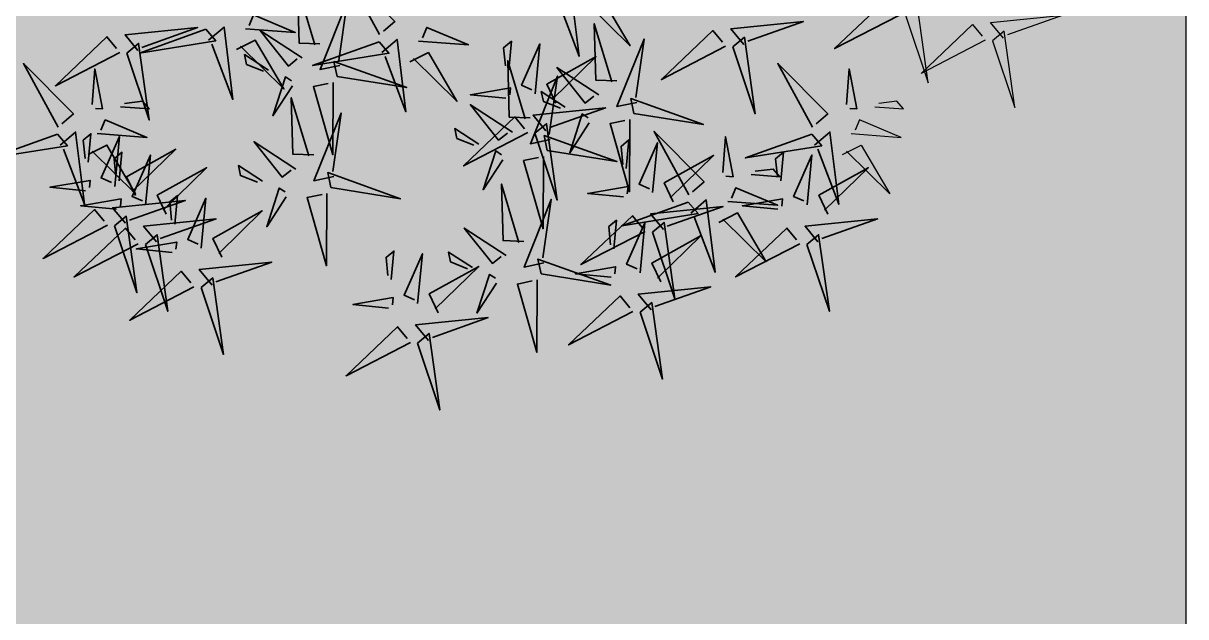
# Model space of a CAD drawing. Header units: millimetres. Extents: x -4167 to 87328, y -21481 to 19784.
# Drawn here: x 12253 to 12805, y 11030 to 11312 of the extents above; entities that cross this region are included whole.
import ezdxf

# ---------------------------------------------------------------- set-up
doc = ezdxf.new("R2010")
doc.units = ezdxf.units.MM
doc.header["$LTSCALE"] = 150
doc.layers.add('ad-Elevation 10', color=8, linetype='Continuous')
doc.layers.add('ad-Landscape', color=7, linetype='Continuous', true_color=0x007f00)
doc.layers.add('ad-Verandah', color=7, linetype='Continuous', true_color=0xa57c52)
doc.layers.add('ad-Landscape 2', color=7, linetype='Continuous', lineweight=35, true_color=0x264c00)

# ---------------------------------------------------------------- blocks, each defined once
blk = doc.blocks.new('bamboo')
at = {"layer": 'ad-Landscape'}
for points in [[(-835, 1007.8), (-876.2, 987.1), (-939.2, 1094.8), (-843.4, 1000.5)], [(-854.3, 961.7), (-964.6, 970), (-872.5, 931.4), (-862.8, 954.4)], [(-1166, 756.5), (-1215.3, 904.1), (-1191.8, 735.2), (-1166, 756.5)], [(-906.4, 902.3), (-969.4, 907), (-954.8, 890.1), (-914.9, 895)], [(-974.8, 702), (-1024.2, 849.6), (-1000.7, 680.7), (-974.8, 702)], [(-1150.2, 755), (-1008.3, 828.6), (-1121.8, 720.5), (-1143.1, 746.4)], [(-1190.3, 750.9), (-1161.9, 716.5), (-1322.1, 700.2), (-1198.9, 743.8)]]:
    blk.add_lwpolyline(points, dxfattribs=at)
at = {"layer": 'ad-Landscape 2'}
for points in [[(103.7, 1424.7), (54.4, 1572.3), (77.9, 1403.4), (103.7, 1424.7)], [(-387.8, 1356.5), (-437.1, 1504.1), (-413.6, 1335.2), (-387.8, 1356.5)], [(119.4, 1423.2), (261.4, 1496.7), (147.9, 1388.7), (126.6, 1414.5)], [(-160.7, 1284.9), (-160, 1444.8), (-116.9, 1294.1), (-149.7, 1287.2)], [(581.6, 1302), (532.2, 1449.6), (555.7, 1280.7), (581.6, 1302)], [(-372, 1355), (-230.1, 1428.5), (-343.6, 1320.5), (-364.9, 1346.4)], [(79.4, 1419.1), (107.8, 1384.6), (-52.4, 1368.4), (70.8, 1412)], [(597.3, 1300.4), (739.2, 1374), (625.7, 1265.9), (604.4, 1291.8)], [(-756.4, 1206.5), (-805.8, 1354.1), (-782.2, 1185.2), (-756.4, 1206.5)], [(-412.1, 1350.9), (-383.7, 1316.4), (-543.9, 1300.2), (-420.7, 1343.8)], [(-70.9, 1292.4), (-27.7, 1358.5), (-55.4, 1272.9), (-68.6, 1281.5)], [(57.7, 1357.7), (77.5, 1316.1), (-31.5, 1255.3), (64.8, 1349.1)], [(103.3, 1337.4), (92.8, 1227.4), (133.3, 1318.7), (110.4, 1328.8)], [(167.7, 1347.1), (246.3, 1339.5), (157.6, 1324.2), (159.1, 1340)], [(704.4, 1206.5), (655.1, 1354.1), (678.6, 1185.2), (704.4, 1206.5)], [(-415.1, 1179.2), (-464.4, 1326.8), (-440.9, 1157.9), (-415.1, 1179.2)], [(772.7, 1165.6), (723.3, 1313.2), (746.9, 1144.3), (772.7, 1165.6)], [(-433.8, 1289.5), (-414, 1248), (-523, 1187.1), (-426.7, 1280.9)], [(-169.3, 1271.7), (-323, 1296.4), (-162.4, 1238.9), (-169.3, 1271.7)], [(161.7, 1284.2), (155.7, 1221.3), (172.9, 1235.5), (168.8, 1275.6)], [(557.2, 1296.4), (585.7, 1261.9), (425.4, 1245.7), (548.6, 1289.3)], [(-740.7, 1205), (-598.8, 1278.5), (-712.2, 1170.5), (-733.6, 1196.4)], [(-500.1, 1137.3), (-534, 1108.2), (-553.5, 1268), (-507.4, 1145.8)], [(-388.2, 1269.3), (-398.7, 1159.2), (-358.2, 1250.5), (-381.1, 1260.6)], [(-323.8, 1278.9), (-245.2, 1271.3), (-333.9, 1256.1), (-332.4, 1271.8)], [(-18, 1257.9), (35, 1223.4), (30.4, 1245.3), (-7, 1260.2)], [(720.2, 1205), (862.1, 1278.5), (748.6, 1170.5), (727.3, 1196.4)], [(-561.9, 1157.8), (-603.1, 1137.1), (-666.2, 1244.8), (-570.4, 1150.5)], [(-399.4, 1177.7), (-257.4, 1251.3), (-370.9, 1143.2), (-392.2, 1169.1)], [(-175.7, 1247.6), (-131.9, 1256.8), (-191.9, 1107.3), (-173.4, 1236.6)], [(-92.2, 1230.9), (0.4, 1170.5), (-61.7, 1248.7), (-81.3, 1233.2)], [(303.5, 1094), (304.2, 1253.9), (347.3, 1103.2), (314.4, 1096.3)], [(535.5, 1235), (555.3, 1193.4), (446.4, 1132.5), (542.6, 1226.4)], [(788.4, 1164.1), (930.3, 1237.6), (816.9, 1129.6), (795.5, 1155.5)], [(-329.8, 1216), (-335.8, 1153.1), (-318.6, 1167.3), (-322.7, 1207.4)], [(581.2, 1214.7), (570.7, 1104.6), (611.1, 1195.9), (588.3, 1206.1)], [(645.6, 1224.3), (724.2, 1216.7), (635.4, 1201.5), (637, 1217.2)], [(-780.7, 1200.9), (-752.3, 1166.4), (-912.5, 1150.2), (-789.3, 1193.8)], [(-131.4, 1199.8), (-85.3, 1198.1), (-81.9, 1073.4), (-120.4, 1202.1)], [(680.1, 1200.9), (708.6, 1166.4), (548.3, 1150.2), (671.5, 1193.8)], [(-439.4, 1173.7), (-411, 1139.2), (-571.2, 1122.9), (-448, 1166.6)], [(-494, 1113.1), (-347.5, 1165.5), (-515.9, 1138.5), (-494, 1113.1)], [(-174.3, 1012.2), (-173.7, 1172.1), (-130.6, 1021.4), (-163.4, 1014.5)], [(393.3, 1101.5), (436.5, 1167.6), (408.8, 1082), (395.6, 1090.6)], [(748.4, 1160), (776.8, 1125.5), (616.6, 1109.3), (739.8, 1152.9)], [(639.6, 1161.5), (633.5, 1098.6), (650.8, 1112.8), (646.7, 1152.8)], [(-802.5, 1139.6), (-782.6, 1098), (-891.6, 1037.1), (-795.3, 1130.9)], [(658.4, 1139.6), (678.2, 1098), (569.2, 1037.1), (665.5, 1130.9)], [(-773.2, 987.3), (-807.1, 958.2), (-826.6, 1118), (-780.4, 995.8)], [(-756.8, 1119.3), (-767.3, 1009.2), (-726.8, 1100.5), (-749.7, 1110.6)], [(-692.4, 1128.9), (-613.8, 1121.3), (-702.5, 1106.1), (-701, 1121.8)], [(-581.3, 1111.7), (-691.5, 1120), (-599.4, 1081.4), (-589.8, 1104.4)], [(-461.1, 1112.3), (-441.3, 1070.7), (-550.3, 1009.8), (-454, 1103.7)], [(-155.7, 961.1), (-205, 1108.7), (-181.5, 939.8), (-155.7, 961.1)], [(294.9, 1080.8), (141.2, 1105.5), (301.8, 1048), (294.9, 1080.8)], [(704, 1119.3), (693.5, 1009.2), (734, 1100.5), (711.2, 1110.6)], [(768.4, 1128.9), (847.1, 1121.3), (758.3, 1106.1), (759.8, 1121.8)], [(892.5, 987.3), (858.6, 958.2), (839.1, 1118), (885.2, 995.8)], [(-495.2, 1097.3), (-418.8, 957), (-529.1, 1068.2), (-503.7, 1090.1)], [(-415.5, 1092), (-426, 981.9), (-385.5, 1073.2), (-408.4, 1083.4)], [(-365.5, 930.4), (-364.8, 1090.2), (-321.7, 939.6), (-354.5, 932.7)], [(-351.1, 1101.6), (-272.5, 1094), (-361.2, 1078.8), (-359.7, 1094.5)], [(-84.5, 1019.7), (-41.3, 1085.8), (-69, 1000.1), (-82.2, 1008.8)], [(726.6, 1098.6), (746.5, 1057), (637.5, 996.2), (733.8, 1090)], [(830.7, 1007.8), (789.5, 987.1), (726.4, 1094.8), (822.2, 1000.5)], [(772.3, 1078.4), (761.8, 968.3), (802.3, 1059.6), (779.4, 1069.7)], [(836.7, 1088), (915.3, 1080.4), (826.6, 1065.2), (828.1, 1080.9)], [(-698.4, 1066), (-704.4, 1003.1), (-687.2, 1017.3), (-691.3, 1057.4)], [(-633.3, 1052.3), (-696.3, 1057), (-681.8, 1040.1), (-641.8, 1045)], [(-570.3, 1047.5), (-576.3, 968.8), (-593.4, 1057.2), (-577.6, 1056)], [(288.5, 1056.7), (332.3, 1065.9), (272.3, 916.4), (290.8, 1045.7)], [(372, 1040), (464.6, 979.6), (402.5, 1057.8), (382.9, 1042.3)], [(446.2, 1067), (499.2, 1032.5), (494.6, 1054.4), (457.2, 1069.3)], [(762.4, 1066), (756.4, 1003.1), (773.6, 1017.3), (769.5, 1057.4)], [(-357.1, 1038.7), (-363.1, 975.8), (-345.9, 990), (-350, 1030.1)], [(-140, 959.5), (2, 1033.1), (-111.5, 925), (-132.8, 950.9)], [(-767.1, 963.1), (-620.5, 1015.5), (-788.9, 988.5), (-767.1, 963.1)], [(-183, 999), (-336.7, 1023.7), (-176.1, 966.2), (-183, 999)], [(-275.7, 937.9), (-232.5, 1004), (-260.1, 918.3), (-273.4, 927)], [(289.9, 848.6), (290.5, 1008.4), (333.6, 857.8), (300.8, 850.9)], [(332.8, 1008.9), (378.9, 1007.2), (382.3, 882.5), (343.8, 1011.2)], [(830.7, 1025.1), (824.7, 962.2), (841.9, 976.4), (837.8, 1016.5)], [(898.5, 963.1), (1045.1, 1015.5), (876.7, 988.5), (898.5, 963.1)], [(-189.3, 974.8), (-145.6, 984), (-205.5, 834.6), (-187, 963.9)], [(-105.9, 958.2), (-13.2, 897.8), (-75.4, 976), (-94.9, 960.5)], [(-31.6, 985.2), (21.3, 950.7), (16.7, 972.5), (-20.7, 987.5)], [(-180, 955.5), (-151.6, 921), (-311.8, 904.8), (-188.6, 948.4)], [(811.3, 961.7), (701, 970), (793.1, 931.4), (802.8, 954.4)], [(-768.3, 947.3), (-691.9, 807), (-802.2, 918.2), (-776.8, 940.1)], [(-374.1, 917.2), (-527.8, 941.9), (-367.2, 884.4), (-374.1, 917.2)], [(-145, 927.1), (-99, 925.4), (-95.6, 800.6), (-134.1, 929.4)], [(745.4, 783.8), (696, 931.4), (719.6, 762.5), (745.4, 783.8)], [(897.3, 947.3), (973.8, 807), (863.4, 918.2), (888.9, 940.1)], [(-843.4, 897.5), (-849.4, 818.8), (-866.4, 907.2), (-850.7, 906)], [(-592.6, 770.2), (-641.9, 917.8), (-618.4, 748.9), (-592.6, 770.2)], [(-380.5, 893), (-336.7, 902.2), (-396.6, 752.7), (-378.2, 882.1)], [(-222.7, 903.4), (-169.8, 868.9), (-174.4, 890.7), (-211.8, 905.7)], [(182.5, 782.8), (148.6, 753.6), (129.1, 913.5), (175.2, 791.2)], [(379.6, 856.1), (422.9, 922.2), (395.2, 836.5), (381.9, 845.1)], [(759.2, 902.3), (696.2, 907), (710.8, 890.1), (750.8, 895)], [(822.2, 897.5), (816.2, 818.8), (799.2, 907.2), (815, 906)], [(-297, 876.4), (-204.4, 816), (-266.5, 894.2), (-286.1, 878.7)], [(-201.7, 894.1), (-181.9, 852.5), (-290.9, 791.6), (-194.6, 885.5)], [(-156.1, 873.8), (-166.6, 763.7), (-126.1, 855), (-149, 865.2)], [(-91.7, 883.5), (-13.1, 875.8), (-101.8, 860.6), (-100.3, 876.4)], [(120.7, 803.3), (79.5, 782.6), (16.5, 890.3), (112.2, 796)], [(564.8, 755.5), (530.9, 726.4), (511.4, 886.2), (557.5, 764)], [(-336.2, 845.3), (-290.1, 843.6), (-286.7, 718.8), (-325.2, 847.6)], [(281.2, 835.4), (127.5, 860.1), (288.1, 802.6), (281.2, 835.4)], [(503, 776), (461.8, 755.3), (398.7, 863), (494.5, 768.7)], [(761.1, 782.3), (903, 855.8), (789.6, 747.8), (768.2, 773.7)], [(-576.8, 768.6), (-434.9, 842.2), (-548.4, 734.1), (-569.7, 760)], [(432.6, 821.6), (485.5, 787.1), (480.9, 808.9), (443.5, 823.9)], [(-97.7, 820.6), (-103.7, 757.7), (-86.5, 771.9), (-90.6, 811.9)], [(188.6, 758.6), (335.2, 810.9), (166.8, 784), (188.6, 758.6)], [(274.9, 811.2), (318.6, 820.4), (258.7, 670.9), (277.2, 800.3)], [(358.3, 794.5), (451, 734.2), (388.8, 812.4), (369.3, 796.8)], [(-959.1, 700.5), (-817.2, 774), (-930.7, 666), (-952, 691.8)], [(-199.8, 660.1), (-233.7, 630.9), (-253.2, 790.8), (-207, 668.5)], [(570.9, 731.3), (717.4, 783.7), (549, 756.7), (570.9, 731.3)], [(721.1, 778.2), (749.5, 743.7), (589.3, 727.5), (712.5, 771.1)], [(-616.9, 764.6), (-588.5, 730.1), (-748.7, 713.9), (-625.5, 757.5)], [(-261.6, 680.5), (-302.7, 659.9), (-365.8, 767.6), (-270, 673.2)], [(101.4, 757.2), (-8.9, 765.5), (83.2, 726.9), (92.9, 749.9)], [(319.2, 763.5), (365.2, 761.8), (368.6, 637), (330.1, 765.8)], [(187.4, 742.8), (263.8, 602.4), (153.5, 713.7), (178.9, 735.5)], [(483.6, 729.9), (373.4, 738.2), (465.5, 699.6), (475.2, 722.6)]]:
    blk.add_lwpolyline(points, dxfattribs=at)
blk = doc.blocks.new('zw$FE9C')
at = {"transparency": 33554559}
h = blk.add_hatch(dxfattribs=at)
h.set_pattern_fill('GRASS', color=74, angle=180)
h.set_pattern_definition([(270, (12800, 12355), (17.96051, -17.96051), [4.7625, -31.15852]), (225, (12800, 12355), (17.96051, -17.96051), [4.7625, -20.6375]), (315, (12800, 12355), (17.96051, 17.96051), [4.7625, -20.6375])])
h.paths.add_polyline_path([(12805, 9545), (11895, 9545), (11895, 12355), (12805, 12355)])
h = blk.add_hatch(color=256, dxfattribs=at)
h.dxf.hatch_style = 1
h.set_gradient(color1=(153, 204, 0), color2=(63, 127, 0), tint=1, name='INVSPHERICAL')
h.paths.add_polyline_path([(12805, 9545), (11895, 9545), (11895, 12355), (12805, 12355)])
at = {"layer": 'ad-Elevation 10'}
blk.add_lwpolyline([(12805, 9545), (11895, 9545), (11895, 12355), (12805, 12355)], close=True, dxfattribs=at)
at = {"layer": 'ad-Landscape', "linetype": 'Continuous', "xscale": 0.2152167095687915, "yscale": 0.2152167095687915, "zscale": 0.2152167095687915, "rotation": 180}
blk.add_blockref('bamboo', (12462.2, 11466.63), dxfattribs=at)
blk = doc.blocks.new('1215_East Villa')
at = {"layer": 'ad-Verandah'}
blk.add_blockref('zw$FE9C', (0, 0), dxfattribs=at)

msp = doc.modelspace()

# ---------------------------------------------------------------- block references
msp.add_blockref('1215_East Villa', (0, 0))

doc.saveas('drawing.dxf')
